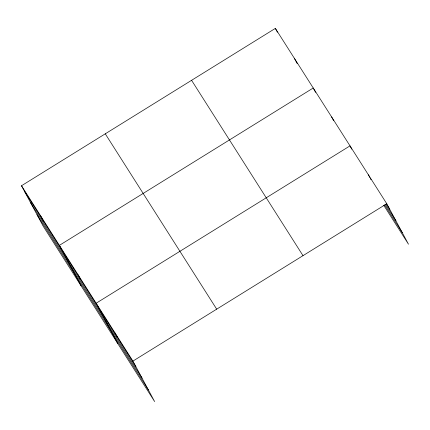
<?xml version="1.0" encoding="UTF-8"?>
<svg xmlns="http://www.w3.org/2000/svg" width="430" height="430" viewBox="0 0 430 430"><rect width="100%" height="100%" fill="white"/><g stroke="black" fill="none" stroke-linecap="round" stroke-linejoin="round"><path stroke-width="0.64" d="M21.5 185.744L132.918 361.092L154.644 401.615L43.226 226.266L21.5 185.744L275.356 28.385L386.774 203.734L408.5 244.256L383.754 205.309M132.918 361.092L386.774 203.734M386.178 203.653L389.714 209.216M385.662 204.648L395.912 220.778M384.624 204.874L402.303 232.695M191.581 80.313L303 255.662M105.269 133.816L216.693 309.165M24.44 191.226L135.858 366.575M30.637 202.788L142.056 378.137M37.028 214.704L148.447 390.048M368.392 174.806L369.859 177.547M370.445 178.643L371.036 179.74M351.767 149.162L350.004 145.872L96.148 303.225L117.879 343.747M331.621 116.938L333.68 120.776M315.588 92.391L313.239 88.005L59.383 245.363L81.109 285.88M294.297 58.195L297.238 63.678M275.356 28.385L277.414 32.223M114.536 332.159L117.476 337.641M77.766 274.297L80.706 279.779M40.441 215.554L43.382 221.036"/></g></svg>
